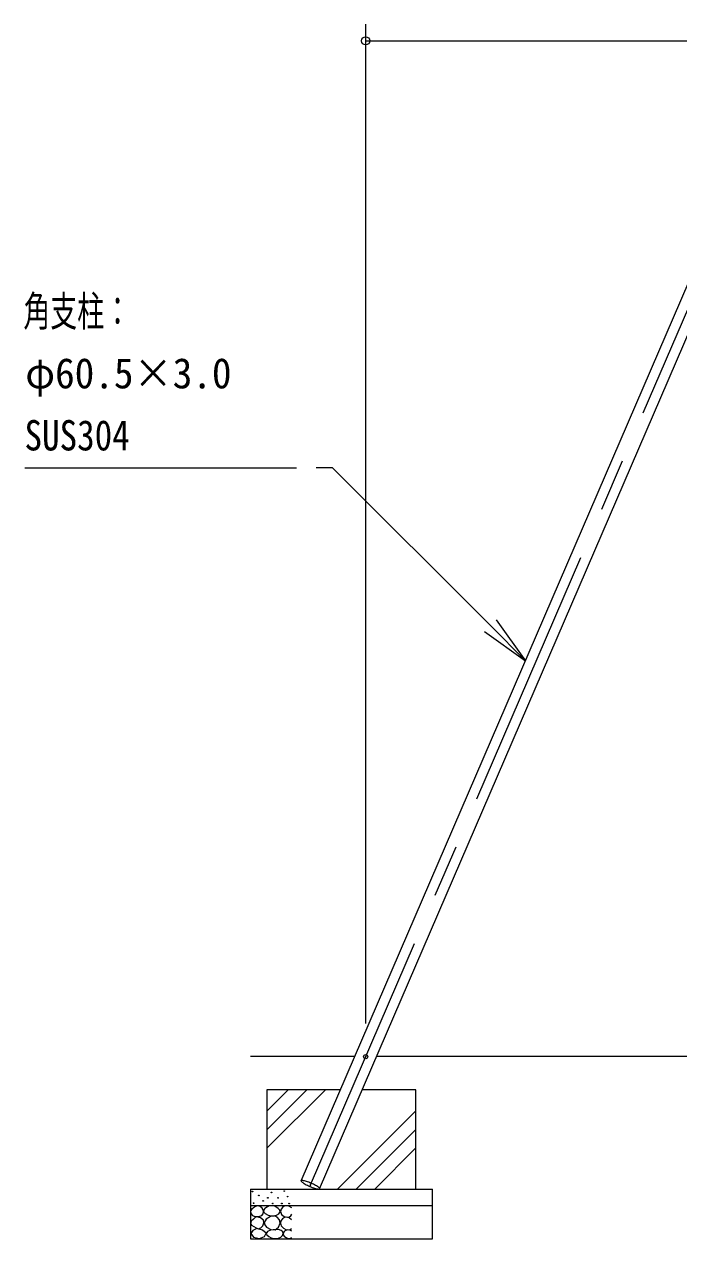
# Model space of a CAD drawing. Units: millimetres, scale not verified. Extents: x 0 to 420, y -14 to 311.
# Drawn here: x 144.6 to 184.2, y 43.2 to 116.6 of the extents above; entities that cross this region are included whole.
import ezdxf
from ezdxf.enums import TextEntityAlignment as Align

# ---------------------------------------------------------------- set-up
doc = ezdxf.new("R2010")
doc.units = ezdxf.units.MM
doc.header["$LTSCALE"] = 0.5
doc.header["$PDMODE"] = 32
doc.header["$PDSIZE"] = 0.25
doc.linetypes.add('USER3', pattern=[50.8, 31.75, -6.35, 6.35, -6.35])
doc.layers.add('LY_5', color=2, linetype='Continuous', lineweight=18)
doc.layers.add('LY_6', color=7, linetype='Continuous', lineweight=0)
doc.styles.add('ＭＳ ゴシック', font='')
doc.styles.get('ＭＳ ゴシック').set_extended_font_data('MS Gothic')

# ---------------------------------------------------------------- blocks, each defined once
blk = doc.blocks.new('-022-_DOTBLANK')
at = {"color": 7, "linetype": 'Continuous', "lineweight": 0}
blk.add_line((-0.5, 0), (-1, 0), dxfattribs=at)
blk.add_circle((0, 0), 0.5, dxfattribs=at)
blk = doc.blocks.new('-001-MS_2')
at = {"color": 7, "linetype": 'Continuous', "lineweight": 0}
for p, q in [((3.92, 89.34), (0.27, 83.88)), ((0.27, 83.88), (1.28, 76.29)), ((1.28, 76.29), (6.29, 69.94)), ((9.77, 93.38), (3.92, 89.34)), ((15.99, 96.86), (9.77, 93.38)), ((22.45, 99.4), (15.99, 96.86)), ((29.91, 96.94), (22.45, 99.4)), ((36.07, 92.11), (29.91, 96.94)), ((34.81, 70.25), (38.56, 75.54)), ((39.03, 87.18), (36.07, 92.11)), ((38.56, 75.54), (39.88, 81.98)), ((39.88, 81.98), (39.03, 87.18)), ((43.36, 91), (39.71, 84.09)), ((39.71, 84.09), (40.58, 80.12)), ((40.58, 80.12), (44.3, 75.71)), ((51.33, 96.79), (43.36, 91)), ((44.3, 75.71), (53.79, 70.93)), ((56.97, 98.88), (51.33, 96.79)), ((61.87, 99.49), (56.97, 98.88)), ((73.64, 97.86), (61.87, 99.49)), ((84.31, 91.65), (73.64, 97.86)), ((78.63, 70.84), (86.23, 75.46)), ((89.01, 86.31), (84.31, 91.65)), ((86.23, 75.46), (89.98, 81.65)), ((89.98, 81.65), (89.01, 86.31)), ((92.65, 88.94), (90.78, 82.21)), ((90.78, 82.21), (94.45, 73.44)), ((97.12, 94.25), (92.65, 88.94)), ((94.45, 73.44), (102.5, 67)), ((102.27, 97.95), (97.12, 94.25)), ((107.89, 99.64), (102.27, 97.95)), ((116.57, 98.15), (107.89, 99.64)), ((125, 93.3), (116.57, 98.15)), ((122.08, 69.11), (125, 73.65)), ((2.69, 52.66), (0.27, 45.85)), ((0.27, 45.85), (3.9, 41.03)), ((9.14, 59.48), (2.69, 52.66)), ((3.9, 41.03), (10.41, 36.67)), ((6.29, 69.94), (13.15, 67.35)), ((14.58, 63.66), (9.14, 59.48)), ((13.15, 67.35), (20.86, 67.08)), ((19.91, 66.45), (14.58, 63.66)), ((31.08, 63.24), (19.91, 66.45)), ((20.86, 67.08), (28.48, 67.69)), ((28.48, 67.69), (34.81, 70.25)), ((39.24, 55.99), (31.08, 63.24)), ((31.36, 32.78), (37.66, 39.2)), ((37.66, 39.2), (40.76, 47.48)), ((40.76, 47.48), (39.24, 55.99)), ((47.31, 59.54), (41.33, 48.68)), ((41.33, 48.68), (43.97, 41.48)), ((43.97, 41.48), (49.17, 35.16)), ((61.06, 67.6), (47.31, 59.54)), ((53.79, 70.93), (63.76, 69.49)), ((72.24, 68.87), (61.06, 67.6)), ((63.76, 69.49), (71.12, 69.32)), ((71.12, 69.32), (78.63, 70.84)), ((81.06, 65.44), (72.24, 68.87)), ((87.97, 57.29), (81.06, 65.44)), ((85.4, 34.78), (90.25, 46.52)), ((90.25, 46.52), (87.97, 57.29)), ((92.41, 54.25), (90.78, 47.04)), ((90.78, 47.04), (93.44, 38.43)), ((96.8, 60.03), (92.41, 54.25)), ((93.44, 38.43), (99.65, 31.51)), ((102.77, 63.87), (96.8, 60.03)), ((102.5, 67), (110.8, 64.62)), ((109.47, 65.1), (102.77, 63.87)), ((117.54, 62.64), (109.47, 65.1)), ((110.8, 64.62), (118.03, 65.73)), ((124.68, 57.18), (117.54, 62.64)), ((118.03, 65.73), (122.08, 69.11)), ((7.78, 24.5), (0.96, 15.68)), ((0.96, 15.68), (9.45, 4.41)), ((19.09, 30.52), (7.78, 24.5)), ((9.45, 4.41), (27.89, 0.3)), ((10.41, 36.67), (17.05, 32.38)), ((17.05, 32.38), (23.72, 30.33)), ((36.88, 25.89), (19.09, 30.52)), ((23.72, 30.33), (31.36, 32.78)), ((27.89, 0.3), (42.24, 6.41)), ((47.66, 16.78), (36.88, 25.89)), ((42.24, 6.41), (47.66, 16.78)), ((51.59, 21.5), (47.28, 16.1)), ((47.28, 16.1), (49.96, 11.42)), ((49.17, 35.16), (61.76, 28.31)), ((49.96, 11.42), (55.93, 6.91)), ((60.52, 25.56), (51.59, 21.5)), ((55.93, 6.91), (62.4, 3.07)), ((68.66, 27), (60.52, 25.56)), ((61.76, 28.31), (75.12, 27.32)), ((62.4, 3.07), (69.71, 0.69)), ((76.2, 26.37), (68.66, 27)), ((69.71, 0.69), (81.56, 0.93)), ((75.12, 27.32), (85.4, 34.78)), ((85.1, 27.83), (76.2, 26.37)), ((81.56, 0.93), (91.88, 5.02)), ((93.5, 25.29), (85.1, 27.83)), ((91.88, 5.02), (96.58, 9.83)), ((97.57, 20.71), (93.5, 25.29)), ((96.58, 9.83), (98.63, 15.56)), ((98.63, 15.56), (97.57, 20.71)), ((102.98, 22.43), (98.7, 15.67)), ((98.7, 15.67), (99.31, 12)), ((99.31, 12), (102.19, 7.75)), ((99.65, 31.51), (107.29, 27.64)), ((102.19, 7.75), (109.35, 2.28)), ((111.69, 26.76), (102.98, 22.43)), ((107.29, 27.64), (114.86, 26.76)), ((109.35, 2.28), (116.76, 0.46)), ((118.98, 25.96), (111.69, 26.76)), ((114.86, 26.76), (120.01, 28.2)), ((116.76, 0.46), (121.06, 1.51)), ((125, 22.64), (118.98, 25.96)), ((120.01, 28.2), (124.68, 30.88)), ((121.06, 1.51), (125, 3.63))]:
    blk.add_line(p, q, dxfattribs=at)
for centre in [(6.61, 142.18), (25.62, 130.77), (38.61, 113.98), (52.55, 123.48), (63.96, 139.96), (83.5, 123.55), (102.42, 144.09), (112.42, 127.06), (9.77, 107.32), (67.44, 106.37), (95.12, 106.52), (117.28, 105.98)]:
    blk.add_circle(centre, 1, dxfattribs=at)
blk = doc.blocks.new('-002-_U2')
at = {"color": 7, "linetype": 'Continuous', "lineweight": 0}
for p, q in [((-1, 0.1667), (0, 0)), ((0, 0), (-1, 0)), ((-1, -0.1667), (0, 0))]:
    blk.add_line(p, q, dxfattribs=at)

msp = doc.modelspace()

# ---------------------------------------------------------------- linework, layer by layer
at = {"layer": 'LY_5', "color": 7, "linetype": 'USER3', "lineweight": 0}
for q in [(186.7883, 104.1619), (161.8776, 46.3676)]:
    msp.add_line((161.9192, 46.4641), q, dxfattribs=at)
at = {"layer": 'LY_5', "color": 7, "lineweight": 0}
for p, q in [((161.3636, 46.7036), (185.2332, 102.0823)), ((162.4748, 46.2246), (186.3443, 101.6034)), ((164.5973, 54.2059), (158.2883, 54.2059)), ((208.6617, 54.2059), (165.9149, 54.2059)), ((159.2883, 48.6705), (162.8237, 52.2059)), ((159.2883, 49.793), (161.7012, 52.2059)), ((159.2883, 50.9156), (160.5787, 52.2059)), ((163.7353, 52.2059), (159.2883, 52.2059)), ((159.2883, 52.2059), (159.2883, 46.2059)), ((168.2883, 52.2059), (165.0529, 52.2059)), ((168.2883, 46.2059), (168.2883, 52.2059)), ((163.5589, 46.2059), (168.2883, 50.9353)), ((164.6815, 46.2059), (168.2883, 49.8128)), ((165.804, 46.2059), (168.2883, 48.6903)), ((161.3636, 46.7036), (161.363, 46.6889)), ((161.363, 46.6889), (161.3718, 46.6705)), ((161.3738, 46.7141), (161.3636, 46.7036)), ((161.3718, 46.6705), (161.39, 46.6484)), ((161.3933, 46.7204), (161.3738, 46.7141)), ((161.39, 46.6484), (161.4173, 46.6233)), ((161.4218, 46.7223), (161.3933, 46.7204)), ((161.4173, 46.6233), (161.4531, 46.5954)), ((161.4589, 46.7197), (161.4218, 46.7223)), ((161.4531, 46.5954), (161.497, 46.5652)), ((161.5038, 46.7128), (161.4589, 46.7197)), ((161.497, 46.5652), (161.548, 46.5333)), ((161.5558, 46.7017), (161.5038, 46.7128)), ((161.548, 46.5333), (161.6054, 46.5003)), ((161.614, 46.6864), (161.5558, 46.7017)), ((161.6054, 46.5003), (161.6682, 46.4666)), ((161.6774, 46.6674), (161.614, 46.6864)), ((161.6682, 46.4666), (161.7353, 46.4329)), ((161.745, 46.6449), (161.6774, 46.6674)), ((161.7353, 46.4329), (161.8055, 46.3997)), ((161.8156, 46.6193), (161.745, 46.6449)), ((161.8055, 46.3997), (161.8776, 46.3676)), ((161.8879, 46.591), (161.8156, 46.6193)), ((161.8776, 46.3676), (161.9505, 46.3372)), ((161.9608, 46.5606), (161.8879, 46.591)), ((161.9505, 46.3372), (162.0229, 46.3089)), ((162.033, 46.5285), (161.9608, 46.5606)), ((162.0229, 46.3089), (162.0934, 46.2833)), ((162.1032, 46.4953), (162.033, 46.5285)), ((162.0934, 46.2833), (162.161, 46.2608)), ((162.1703, 46.4616), (162.1032, 46.4953)), ((162.161, 46.2608), (162.2245, 46.2418)), ((162.233, 46.4279), (162.1703, 46.4616)), ((162.2245, 46.2418), (162.2827, 46.2266)), ((162.2904, 46.3949), (162.233, 46.4279)), ((162.3415, 46.363), (162.2904, 46.3949)), ((162.3853, 46.3329), (162.3415, 46.363)), ((162.4212, 46.305), (162.3853, 46.3329)), ((162.4484, 46.2798), (162.4212, 46.305)), ((162.4666, 46.2578), (162.4484, 46.2798)), ((162.4755, 46.2393), (162.4666, 46.2578)), ((162.4748, 46.2246), (162.4755, 46.2393)), ((158.2883, 46.2059), (169.2883, 46.2059)), ((158.2883, 46.2059), (158.2883, 43.2059)), ((162.2827, 46.2266), (162.3347, 46.2154)), ((162.3347, 46.2154), (162.3796, 46.2085)), ((162.3796, 46.2085), (162.4166, 46.2059)), ((162.4166, 46.2059), (162.4451, 46.2078)), ((162.4451, 46.2078), (162.4646, 46.2141)), ((162.4646, 46.2141), (162.4748, 46.2246)), ((169.2883, 43.2059), (169.2883, 46.2059)), ((158.2883, 45.2059), (169.2883, 45.2059)), ((158.2883, 43.2059), (169.2883, 43.2059))]:
    msp.add_line(p, q, dxfattribs=at)
at = {"layer": 'LY_6'}
for p, q in [((165.2561, 56.2059), (165.2561, 116.5819)), ((165.2561, 115.5819), (209.3205, 115.5819)), ((144.6704, 89.7847), (161.0659, 89.7847)), ((163.2561, 89.7847), (162.2561, 89.7847)), ((172.7884, 80.2525), (163.2561, 89.7847))]:
    msp.add_line(p, q, dxfattribs=at)
msp.add_point((165.2561, 54.2059), dxfattribs=at)

# ---------------------------------------------------------------- block references
for name, p, xscale, yscale, rotation in [('-022-_DOTBLANK', (165.2561, 115.5819), 0.5, 0.5, 180), ('-002-_U2', (174.9097, 78.1312), 3, 3, 315)]:
    msp.add_blockref(name, p, dxfattribs=dict(at, xscale=xscale, yscale=yscale, rotation=rotation))
at = {"layer": 'LY_6', "xscale": 0.02, "yscale": 0.02}
msp.add_blockref('-001-MS_2', (158.2883, 43.2059), dxfattribs=at)

# ---------------------------------------------------------------- texts
at = {"layer": 'LY_6', "style": 'ＭＳ ゴシック'}
for s, width, p in [('角支柱：', 0.65, (144.5752, 97.7847)), ('φ60.5×3.0', 0.95, (144.689, 94.0347)), ('SUS304', 0.85, (144.6407, 90.2847))]:
    msp.add_text(s, height=1.833, dxfattribs=dict(at, width=width)).set_placement(p, align=Align.BOTTOM_LEFT)

doc.saveas('drawing.dxf')
